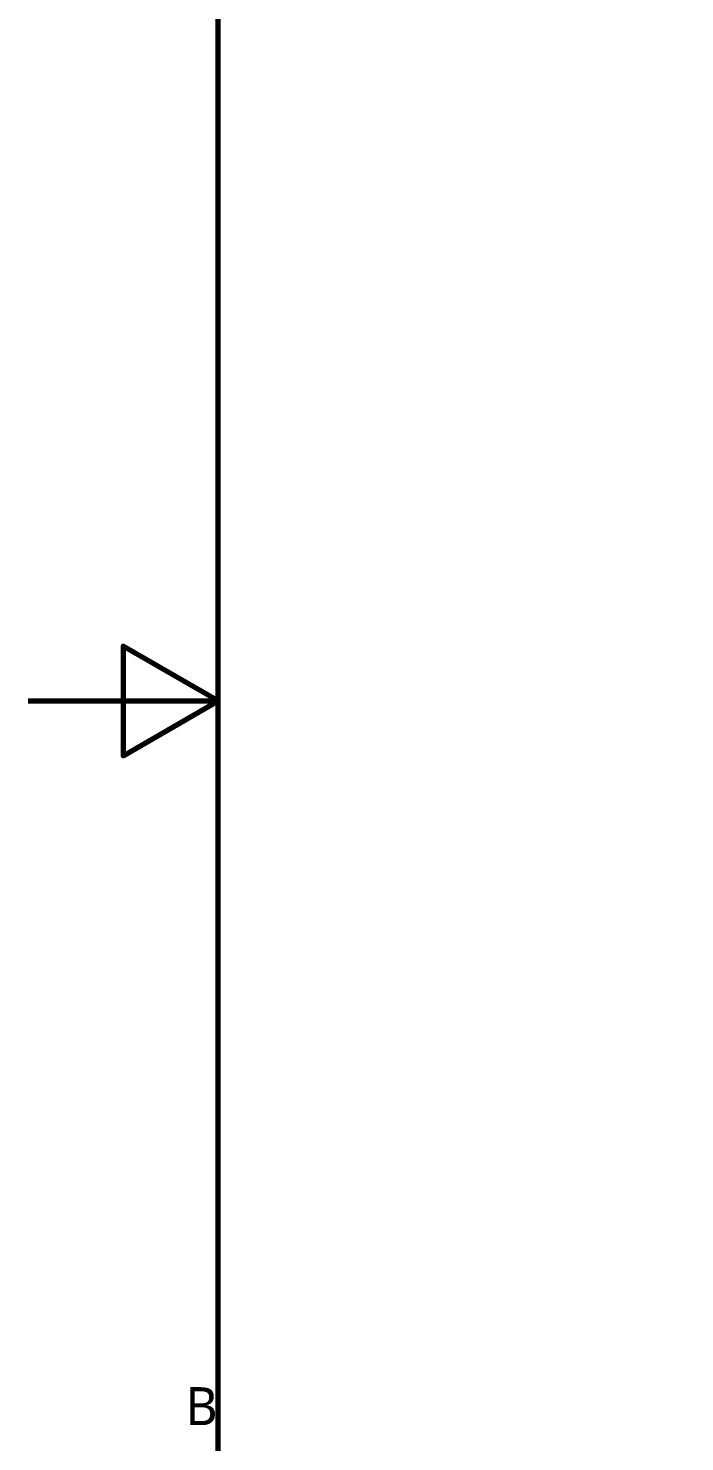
# Model space of a CAD drawing. Header units: millimetres. Extents: x 0 to 2100, y 0 to 1485.
# Drawn here: x 0 to 172.9, y 547.5 to 919.6 of the extents above; entities that cross this region are included whole.
import ezdxf

# ---------------------------------------------------------------- set-up
doc = ezdxf.new("R2010")
doc.units = ezdxf.units.MM
doc.header["$LTSCALE"] = 5
doc.layers.add('Border (ISO)', color=7, linetype='Continuous', lineweight=70)
doc.layers.add('Symbol (ISO)', color=7, linetype='Continuous', lineweight=25)
doc.styles.add('Label Text (JIS)', font='')
doc.styles.add('Note Text (JIS)', font='')
doc.styles.get('Label Text (JIS)').set_extended_font_data('Meiryo')
doc.styles.get('Note Text (JIS)').set_extended_font_data('Meiryo')

# ---------------------------------------------------------------- blocks, each defined once
blk = doc.blocks.new('図面枠 Default Border')
at = {"layer": 'Border (ISO)', "flags": 128}
for points in [[(10, 10), (10, 287), (410, 287), (410, 10), (10, 10)], [(0, 148.5), (10, 148.5), (5, 151.387), (5, 145.613), (10, 148.5)]]:
    blk.add_lwpolyline(points, dxfattribs=at)
at = {"layer": 'Border (ISO)', "insert": (8.285, 110.375), "char_height": 2, "attachment_point": 7, "style": 'Note Text (JIS)'}
blk.add_mtext('B', dxfattribs=at)
blk = doc.blocks.new('バルーン5')
at = {"layer": 'Symbol (ISO)'}
for p, q in [((37.02, 170.49), (33.536, 220.564)), ((36.521, 170.455), (37.193, 167.996)), ((37.02, 170.49), (37.193, 167.996)), ((37.193, 167.996), (37.519, 170.524))]:
    blk.add_line(p, q, dxfattribs=at)
blk.add_circle((33.277, 224.292), 3.75, dxfattribs=at)
at = {"layer": 'Symbol (ISO)', "insert": (33.277, 224.292), "char_height": 2.5, "attachment_point": 5, "style": 'Label Text (JIS)'}
blk.add_mtext('N12', dxfattribs=at)

msp = doc.modelspace()

# ---------------------------------------------------------------- block references
at = {"xscale": 5, "yscale": 5, "zscale": 5}
msp.add_blockref('図面枠 Default Border', (0, 0), dxfattribs=at)
at = {"layer": 'Symbol (ISO)', "xscale": 5, "yscale": 5, "zscale": 5}
msp.add_blockref('バルーン5', (0, 0), dxfattribs=at)

doc.saveas('drawing.dxf')
